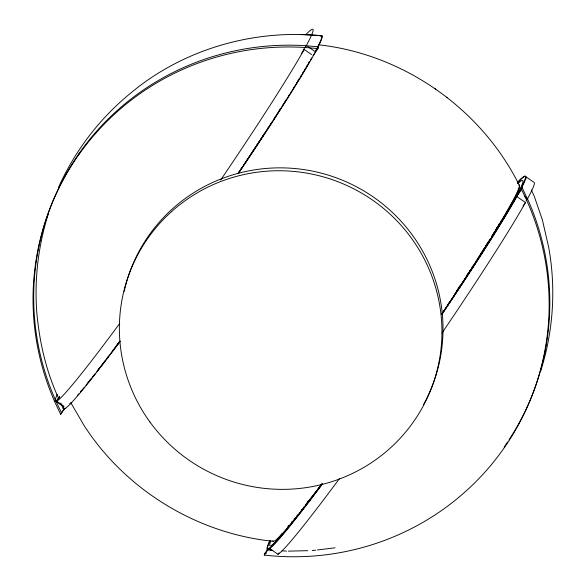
<?xml version="1.0" encoding="UTF-8"?>
<svg xmlns="http://www.w3.org/2000/svg" width="586" height="586" viewBox="0 0 586 586"><rect width="100%" height="100%" fill="white"/><g stroke="black" fill="none" stroke-linecap="round" stroke-linejoin="round"><path stroke-width="0.88" d="M48.191 214.359C38.134 246.157 34.288 279.742 36.845 312.99L37.196 316.447C40.075 344.832 46.792 373.004 58.893 398.927M540.724 370.828C553.374 331.105 556.099 288.466 548.723 247.446L542.394 219.918L534.293 196.369L531.348 189.835M65.075 408.032L60.688 414.265A258.558 254.39 20.3 0 1 78.663 154.924L79.33 153.122M63.317 406.684L56.029 401.329A258.558 254.39 20.3 0 1 306.207 45.737L306.353 45.869M60.688 414.265L64.248 408.347M313.041 55.582L317.92 48.653L318.586 46.843L306.712 45.767L314.499 51.158M525.173 176.247L534.029 182.371A226.24 10.196 -55.3 0 1 527.407 199.006L522.155 187.674L521.489 189.476A258.558 254.39 20.3 0 1 503.506 448.817A258.558 254.39 20.3 0 1 264.257 555.088L264.923 553.287L268.3 548.481A226.24 10.196 -55.3 0 1 270.153 540.351M527.407 199.006L527.481 198.808A258.558 254.39 20.3 0 1 509.014 439.874M58.541 187.388C75.521 149.305 101.854 115.647 134.648 89.914L137.234 87.79C189.058 47.532 256.368 29.241 321.509 35.702L300.34 34.53M56.029 401.329L59.589 396.261M303.152 50.081L306.207 45.737M64.086 406.318L56.71 401.22L59.64 397.052M301.263 53.626L304.193 49.458L311.569 54.564M318.586 46.843L315.209 51.649A226.24 10.196 -55.3 0 0 316.308 49.59M297.915 80.641L298.904 79.235M517.614 183.521L520.668 179.184M522.155 187.674L518.778 192.472A226.24 10.196 -55.3 0 0 517.702 182.165M264.257 555.088L269.128 548.166A226.24 10.196 -55.3 0 0 321.546 484.637M441.793 314.103A226.24 10.196 -55.3 0 0 516.61 196.405L521.489 189.476M276.233 541.632L281.668 533.897M497.038 227.793L503.96 217.955M525.95 200.976L527.481 198.808M269.128 548.166L277.976 554.283L278.958 552.898M523.02 206.001L525.459 202.529L516.61 196.405M312.235 550.584L315.751 550.159M317.502 549.939L335.067 547.815M288.334 551.14L307.811 550.686M267.377 549.976L272.849 550.298M281.976 550.84L286.532 551.111M266.403 553.448L264.923 553.287M273.457 541.339C197.167 533.619 125.514 489.969 84.032 425.414L70.73 402.597M318.872 44.822C403.681 54.249 481.546 108.952 519.386 185.403M524.441 196.391L527.275 198.346M268.3 548.481L271.135 550.444M446.693 97.188L447.25 97.606M435.193 88.75L435.647 89.094M61.354 412.463L56.234 401.784M525.466 176.767L526.199 178.4M60.776 403.095L63.405 408.933M321.934 484.109A226.943 10.226 -55.3 0 1 272.908 540.534M115.684 346.831A226.943 10.226 -55.3 0 0 120.035 341.067A226.24 10.196 -55.3 0 1 110.417 353.863M113.662 349.498A226.943 10.226 -55.3 0 1 112.659 350.809M109.721 354.662A226.943 10.226 -55.3 0 1 106.864 358.376M99.679 367.605A226.943 10.226 -55.3 0 1 98.829 368.682M321.831 483.743A222.021 10.006 -55.3 0 1 317.854 488.98M316.037 491.361A222.021 10.006 -55.3 0 1 305.833 504.546M304.251 506.546A222.021 10.006 -55.3 0 1 303.475 507.527M301.958 509.446A222.021 10.006 -55.3 0 1 301.211 510.377M297.622 514.838A222.021 10.006 -55.3 0 1 296.934 515.68M294.934 518.134A222.021 10.006 -55.3 0 1 294.069 519.174M292.399 521.181A222.021 10.006 -55.3 0 1 291.594 522.141M288.92 525.276A222.021 10.006 -55.3 0 1 287.851 526.506M124.181 291.41A161.597 158.996 20.3 0 1 338.041 178.474A161.597 158.996 20.3 0 1 423.466 404.67M525.459 202.529A226.24 10.196 -55.3 0 1 441.969 333.09M339.448 478.579A226.24 10.196 -55.3 0 1 277.976 554.283M305.745 34.735A226.24 10.196 -55.3 0 1 306.134 45.935M304.193 49.458A226.24 10.196 -55.3 0 1 220.695 180.019M119.764 323.362A226.24 10.196 -55.3 0 1 56.71 401.22M55.956 401.527A226.24 10.196 -55.3 0 1 57.252 394.437M518.918 185.073A215.465 9.713 -55.3 0 1 500.217 222.563M499.331 224.02A215.465 9.713 -55.3 0 1 491.339 237.008M489.94 239.249A215.465 9.713 -55.3 0 1 485.442 246.398M484.073 248.567A215.465 9.713 -55.3 0 1 476.22 260.858M472.983 265.883A215.465 9.713 -55.3 0 1 472.038 267.341M470.609 269.545A215.465 9.713 -55.3 0 1 469.642 271.025M468.192 273.259A215.465 9.713 -55.3 0 1 466.229 276.27M460.069 285.675A215.465 9.713 -55.3 0 1 456.289 291.41M308.28 500.993A215.465 9.713 -55.3 0 1 307.137 502.466M319.985 35.958A226.24 10.196 -55.3 0 1 318.198 45.928M317.766 46.792A226.24 10.196 -55.3 0 1 316.821 48.623M311.774 57.831A226.24 10.196 -55.3 0 1 310.419 60.212M308.969 62.717A226.24 10.196 -55.3 0 1 305.804 68.108M304.954 69.536A226.24 10.196 -55.3 0 1 302.281 73.997M301.343 75.55A226.24 10.196 -55.3 0 1 243.498 165.399M242.069 167.537A226.24 10.196 -55.3 0 1 238.224 173.273A226.943 10.226 -55.3 0 0 242.128 167.442M108.41 356.515A226.24 10.196 -55.3 0 1 97.064 371.268M95.481 373.282A226.24 10.196 -55.3 0 1 92.815 376.673M91.775 377.985A226.24 10.196 -55.3 0 1 85.915 385.295M84.325 387.243A226.24 10.196 -55.3 0 1 80.458 391.902M78.81 393.851A226.24 10.196 -55.3 0 1 77.242 395.675M70.327 403.249A226.24 10.196 -55.3 0 1 69.8 403.776M507.586 442.034A258.558 254.39 20.3 0 1 504.172 447.015M78.663 154.924A258.558 254.39 20.3 0 1 317.92 48.653M320.447 36.039A226.943 10.226 -55.3 0 1 238.473 173.375M119.962 341.675A226.943 10.226 -55.3 0 1 63.369 407.402M517.731 182.532A226.943 10.226 -55.3 0 1 442.042 314.199M322.659 483.67A226.943 10.226 -55.3 0 1 269.919 540.783M309.364 61.537A222.021 10.006 -55.3 0 1 308.617 62.856M307.035 65.61A222.021 10.006 -55.3 0 1 306.207 67.038M305.225 68.716A222.021 10.006 -55.3 0 1 304.661 69.69M303.489 71.668A222.021 10.006 -55.3 0 1 302.889 72.679M301.658 74.744A222.021 10.006 -55.3 0 1 301.028 75.792M297.029 82.406A222.021 10.006 -55.3 0 1 296.326 83.549M294.157 87.08A222.021 10.006 -55.3 0 1 293.418 88.274M289.579 94.463A222.021 10.006 -55.3 0 1 288.781 95.738M286.334 99.635A222.021 10.006 -55.3 0 1 282.95 104.997M280.32 109.135A222.021 10.006 -55.3 0 1 273.904 119.148M271.999 122.1A222.021 10.006 -55.3 0 1 238.854 172.387M119.507 341.814A222.021 10.006 -55.3 0 1 112.182 351.563M105.487 360.353A222.021 10.006 -55.3 0 1 96.983 371.334M93.833 375.34A222.021 10.006 -55.3 0 1 92.815 376.622M90.83 379.113A222.021 10.006 -55.3 0 1 87.981 382.643M81.549 390.423A222.021 10.006 -55.3 0 1 80.392 391.785M518.053 183.469A222.021 10.006 -55.3 0 1 442.423 313.21M321.831 484.307A222.021 10.006 -55.3 0 1 270.813 541.003M518.998 185.169A226.943 10.226 -55.3 0 1 441.844 314.052M280.101 109.091A226.943 10.226 -55.3 0 1 279.178 110.549M275.383 116.526A226.943 10.226 -55.3 0 1 274.409 118.05M271.435 122.686A226.943 10.226 -55.3 0 1 270.424 124.261M268.381 127.433A226.943 10.226 -55.3 0 1 267.348 129.037M264.183 133.916A226.943 10.226 -55.3 0 1 260.953 138.882M259.495 141.123A226.943 10.226 -55.3 0 1 244.032 164.578M500.979 221.134A222.021 10.006 -55.3 0 1 500.173 222.49M499.353 223.859A222.021 10.006 -55.3 0 1 498.518 225.266M497.221 227.412A222.021 10.006 -55.3 0 1 495.888 229.617M494.049 232.635A222.021 10.006 -55.3 0 1 492.02 235.938M488.636 241.41A222.021 10.006 -55.3 0 1 480.439 254.456M478.696 257.203A222.021 10.006 -55.3 0 1 477.817 258.594M476.022 261.407A222.021 10.006 -55.3 0 1 453.234 296.457M450.004 301.343A222.021 10.006 -55.3 0 1 447.55 305.05M149.987 422.067A161.597 158.996 20.3 0 0 427.868 396.678A161.597 158.996 20.3 0 0 264.125 171.42A161.597 158.996 20.3 0 0 149.987 422.067"/></g></svg>
